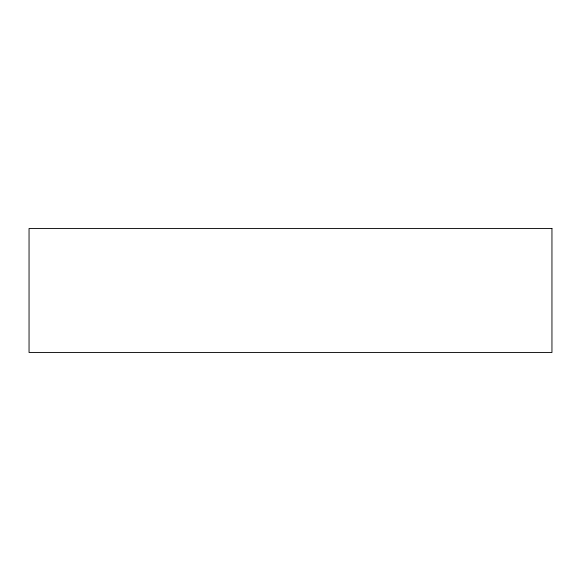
<?xml version="1.0" encoding="UTF-8"?>
<svg xmlns="http://www.w3.org/2000/svg" width="581" height="581" viewBox="0 0 581 581"><rect width="100%" height="100%" fill="white"/><g stroke="black" fill="none" stroke-linecap="round" stroke-linejoin="round"><path stroke-width="0.87" d="M551.95 228.507L29.05 228.507L29.05 352.493L551.95 352.493L551.95 228.507"/></g></svg>
